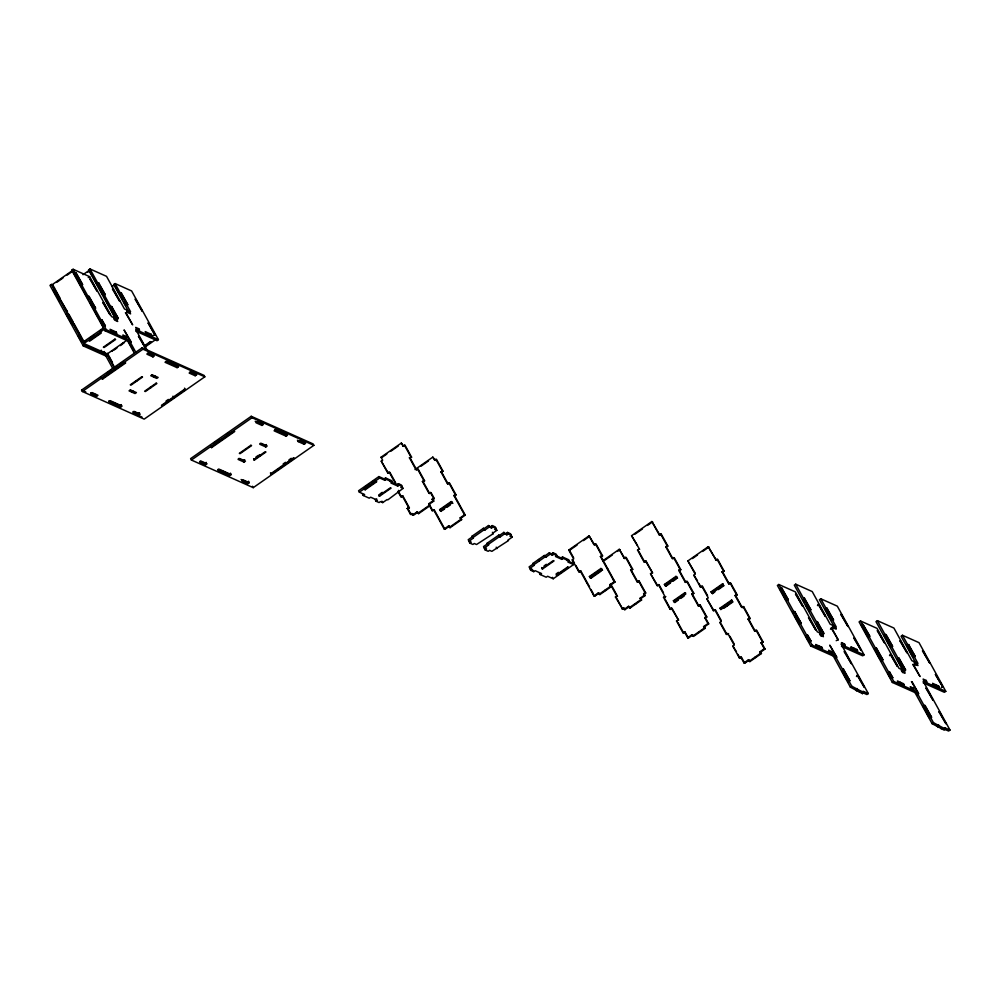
<?xml version="1.0" encoding="UTF-8"?>
<svg xmlns="http://www.w3.org/2000/svg" width="1000" height="1000" viewBox="0 0 1000 1000"><rect width="100%" height="100%" fill="white"/><g stroke="black" fill="none" stroke-linecap="round" stroke-linejoin="round"><path stroke-width="1.5" d="M60.237 298.525L52.838 285.062L51.388 284.413L50 285.387L83.275 345.913L105.9 356.012L112.587 368.175M134.3 353.025L127.613 340.863L104.987 330.75L71.712 270.225L73.1 269.262L89.625 276.65L111.587 316.6L117.688 319.325L90 268.962L88.612 269.938L115.55 318.925M56.65 282.4L63 277.975M66.812 275.312L71.888 271.762M82.987 274.688L89.338 270.25L88.612 269.938M87.525 272.35L90.062 270.575M88.238 277.613L89.625 276.65M128.438 311.325L113.713 284.525L115.1 283.562L131.625 290.95L158.4 339.65L157.012 340.613L135.8 331.15M111.9 286.625L114.438 284.85L113.713 284.525M66.062 313.625L71.85 324.125L73.225 323.162M103.425 327.912L83.1 342.1L86.013 340.9M89.362 338.562L93.987 335.337M99.763 331.3L103.05 329.012M83.275 345.913L84.663 344.938L107.287 355.05L114.712 368.562M104.987 330.75L106.375 329.787L129 339.888L135.688 352.062M108.138 331.1L104.2 329.338L83.875 343.525L107.225 353.95L127.55 339.762M113.5 350.412L116.962 347.987M120.425 345.575L122.737 343.963M105.9 356.012L107.287 355.05M127.613 340.863L129 339.888M130.562 341.75L124.062 329.938L131.287 342.075L129.175 342.725L128.1 340.75M153.162 335.6L155.275 334.95L148.05 322.812L154.55 334.625M81.575 390.087L142.2 347.762L204.037 375.387L204.812 376.812L144.188 419.125L82.35 391.5L81.575 390.087L85.787 391.962M106.862 373.288L111.487 370.062M113.787 368.45L117.263 366.037M119.562 364.425L123.025 362.013M144.8 347.175L156.237 339.2L157.012 340.613M82.35 391.5L142.975 349.188L204.812 376.812M102.6 379.062L125.688 362.938L124.963 362.625L101.875 378.738L102.6 379.062L101.088 377.325M147.363 353.312L152.188 355.462L153.575 354.5M96.613 396.225L98 395.25L91.962 392.562L90.588 393.525L96.613 396.225L95.838 394.8L91.013 392.65M152.963 356.887L154.35 355.913L148.325 353.225L146.938 354.188L152.963 356.887L152.188 355.462M132.037 392.212L133.425 391.25M153.75 377.062L155.137 376.1M109.113 400.737L119.963 405.588L121.35 404.613M165.6 361.45L176.325 366.25L177.712 365.275L178.487 366.7L177.1 367.663L165.037 362.275L166.425 361.312L178.487 366.7M120.75 407L122.137 406.037L110.062 400.65L108.688 401.613L120.75 407L119.963 405.588M133.238 411.512L138.075 413.663L139.45 412.7M189.6 372.175L194.425 374.338L195.812 373.363L196.588 374.787L195.2 375.75L189.163 373.05L190.55 372.088L196.588 374.787M138.85 415.087L140.238 414.125L134.2 411.425L132.812 412.388L138.85 415.087L138.075 413.663M166.038 401.05L168.35 399.438M185.3 389.575L162.2 405.688L161.475 405.363L184.575 389.25L185.3 389.575L184.525 388.15M251.238 416.3L190.613 458.625L191.4 460.037L253.238 487.663L313.863 445.337L313.087 443.925L251.238 416.3L252.025 417.725L313.863 445.337M213.6 443.438L217.062 441.025M226.3 434.575L228.612 432.962M216.938 441.938L219.375 440.238M191.4 460.037L252.025 417.725M211.637 447.6L234.737 431.475L234.013 431.15L210.912 447.275L211.637 447.6L210.863 446.188M200.05 461.188L204.887 463.338L206.262 462.375M205.662 464.762L207.05 463.787L201.012 461.1L199.625 462.062L205.662 464.762L204.887 463.338M262.013 425.425L263.4 424.45L257.362 421.763L255.987 422.725L262.013 425.425L261.238 424L255.2 421.312M238.5 458.525L243.325 460.688L244.7 459.712M260.2 443.375L265.025 445.525L266.413 444.562M244.1 462.1L245.487 461.138L239.45 458.438L238.062 459.4L244.1 462.1L243.325 460.688M265.812 446.95L267.2 445.975L261.163 443.288L259.775 444.25L265.812 446.95L265.025 445.525M274.637 429.988L285.363 434.787L286.75 433.812M231.175 474.575L219.112 469.188L217.725 470.15L229.8 475.538L231.175 474.575L230.4 473.15M255.925 457.062L258.238 455.45M286.15 436.2L287.538 435.238L275.462 429.85L274.088 430.812L286.15 436.2L285.363 434.787M254.4 460.087L265.95 452.025L265.225 451.712L253.675 459.762L254.4 460.087L253.625 458.675M298.212 441.587L299.6 440.625L305.637 443.325L304.25 444.288L298.212 441.587L297.438 440.175M249.275 482.65L243.25 479.963L241.863 480.925L247.9 483.625L249.275 482.65L248.5 481.238M283.175 463.938L285.487 462.325M288.95 459.913L291.262 458.3M271.25 474.225L294.35 458.1L293.625 457.788L270.525 473.9L271.25 474.225L270.475 472.812M395.65 482.863L389.875 472.35L387.762 473L381.262 461.175L382.65 460.213L381.025 457.25L401.35 443.062L403.7 446.35L405.087 445.375L411.587 457.2L409.475 457.837L411.587 457.2M386.838 454.025L381.75 457.575L381.025 457.25M390.637 451.375L398.263 446.05M401.35 443.062L402.975 446.025L405.087 445.375M376.662 498.825L375.275 499.787L376.05 501.213L379.075 502.562L380.462 501.587L382.725 502.6L387.113 499.538L387.837 499.862L403.05 488.413L400.788 487.4L402.163 486.438L399.15 485.087L397.762 486.062L390.975 483.025L392.362 482.062L386.325 479.363L384.95 480.325L384.162 478.913L378.913 476.562L358.587 490.75L359.375 492.175L364.625 494.513L363.237 495.487L362.45 494.062M364.862 487.212L369.475 483.988M371.788 482.375L375.25 479.95M359.375 492.175L379.7 477.987L384.95 480.325M387.762 473L389.15 472.025L395.65 483.85M365.213 489.762L376.75 481.7L376.025 481.375L364.487 489.438L365.213 489.762L364.425 488.338M384.162 478.913L385.55 477.95L391.587 480.637L392.362 482.062M390.2 481.613L391.587 480.637M379.938 493.95L382.25 492.337M415.025 469.538L432.812 457.125L435.163 460.4L432.812 457.125M424.588 480.838L422.475 481.488L424.588 480.838L418.088 469.025L415.975 469.663L409.475 457.837M420.838 466.312L428.462 460.988M379.562 496.175L391.112 488.113L390.387 487.788L378.837 495.85L379.562 496.175L378.787 494.75M391.55 482.212L396.987 484.637L398.375 483.675L401.388 485.025L402.163 486.438M434.438 460.075L436.55 459.438L443.05 471.25L440.938 471.9L443.05 471.25M376.05 501.213L377.438 500.25L370.65 497.212L369.263 498.175L363.237 495.487M397.875 491.388L400.763 496.637L402.875 496L409.375 507.812L407.262 508.462L409.375 507.812M400.763 496.637L402.875 496M422.475 481.488L428.975 493.312L431.075 492.663L434.325 498.575L432.225 499.212L434.325 498.575M428.975 493.312L431.075 492.663M440.938 471.9L447.438 483.713L449.55 483.075L456.05 494.9L453.938 495.538L456.05 494.9M410.513 514.375L412.625 513.725L410.513 514.375L407.262 508.462M411.9 513.4L412.738 514.938L417.125 511.875L418.638 513.625L430.175 505.562L428.675 503.812L433.062 500.75L433.787 501.075L429.4 504.137M417.85 512.2L413.462 515.262L412.738 514.938M417.125 511.875L417.912 513.3L429.462 505.238L430.175 505.562M429.338 505.438L432.225 510.7L434.338 510.05L444.925 529.325L449.312 526.25L450.1 527.675L461.65 519.612L460.138 517.875L464.525 514.812L465.25 515.138L460.863 518.2M434.338 510.05L432.225 510.7M439.625 509.625L441.125 511.362L439.625 509.625L451.175 501.562L452.675 503.3L451.175 501.562M440.35 509.938L451.9 501.887M440.4 511.037L451.95 502.975M442.287 510.55L444.588 508.938M446.9 507.325L450.363 504.913M433.612 509.725L444.2 529L448.587 525.938L449.312 526.25M448.587 525.938L449.375 527.35L460.925 519.288L461.65 519.612M473.387 538.075L472.6 536.663L468.212 539.725L469 541.138L473.387 538.075L471.887 536.337L483.425 528.275L484.938 530.013L489.325 526.95L491.587 527.962L492.975 527L495.988 528.337L494.6 529.312L496.863 530.325L492.475 533.387L493.2 533.713L476.538 544.513L474.275 543.5L472.887 544.462L469.875 543.112L469.1 541.7L470.475 540.737M484.15 528.6L488.537 525.538L491.587 527.962M472.663 537.75L484.212 529.688L484.938 530.013M490.8 526.55L492.188 525.575L495.213 526.925L495.988 528.337M469.875 543.112L471.262 542.15L469 541.138M487.212 543.175L487.925 543.5L483.537 546.562L484.325 547.987L488.713 544.925L487.212 543.175L498.75 535.125L500.262 536.862L504.65 533.8L506.912 534.812L508.3 533.837L511.312 535.188L509.925 536.15L512.188 537.163L507.8 540.225L508.525 540.55L491.863 551.35L489.6 550.337L488.212 551.312L485.2 549.963L484.425 548.55L485.8 547.575M499.475 535.438L503.862 532.375L506.912 534.812M487.987 544.6L499.538 536.538L500.262 536.862M506.125 533.387L507.512 532.425L510.525 533.775L511.312 535.188M485.2 549.963L486.587 549L484.325 547.987M532.762 563.525L533.488 563.85L529.1 566.912L529.875 568.337L534.263 565.262L532.762 563.525L544.3 555.462L545.812 557.212L550.2 554.15L552.463 555.15L553.85 554.188L556.862 555.538L555.475 556.5L561.9 559.375L563.288 558.4L569.325 561.1L567.938 562.062L573.55 564.575L553.225 578.763L547.612 576.25L546.225 577.225L540.188 574.525L539.412 573.112M545.025 555.788L549.412 552.725L552.463 555.15M533.538 564.95L545.087 556.888L545.812 557.212M551.675 553.737L553.062 552.775L556.087 554.113L556.862 555.538M531.987 569.788L529.975 568.888L530.75 570.312L532.137 569.338L529.875 568.337M530.75 570.312L533.763 571.663L535.15 570.688L541.575 573.562L540.188 574.525M544.062 565.925L546.362 564.312M589.525 586.8L580.862 571.038L578.75 571.688L572.25 559.862L573.638 558.9L568.763 550.025L589.087 535.837L594.688 545.037M542.525 568.962L554.075 560.9L553.35 560.575L541.8 568.638L542.525 568.962L541.75 567.537M568.763 550.025L569.487 550.35L577.112 545.037M583.462 540.6L588.55 537.05M555.988 555.662L561.125 557.95L562.513 556.987L568.538 559.688L569.325 561.1M567.15 560.65L568.538 559.688M602.575 555.887L600.462 556.525L602.575 555.887L596.075 544.062L593.962 544.712L589.087 535.837M556.112 573.95L558.413 572.337M578.75 571.688L580.862 571.038M639.637 549.4L631.562 535.712L651.888 521.525L659.963 535.212L661.338 534.25L667.837 546.062L665.738 546.712L667.837 546.062M634.825 534.263L642.45 528.95M647.537 525.4L652.613 521.85M602.75 560.85L619.263 549.312L624.85 558.513L626.237 557.537L632.737 569.362L630.625 570L632.737 569.362M604.738 560.275L612.362 554.963M617.438 551.413L619.987 549.637M601.3 571.013L590.9 578.263L589.4 576.525L600.95 568.462L602.45 570.2L600.95 568.462M589.4 576.525L590.125 576.838L601.675 568.787M590.188 577.938L601.725 569.875M619.263 549.312L624.138 558.188L626.237 557.537M644.025 561.862L645.413 560.9L652.625 573.038L646.137 561.225L644.025 561.862L637.525 550.037L638.913 549.075M651.888 521.525L659.237 534.888L661.338 534.25M580.138 570.712L593.987 595.9L598.375 592.837L599.875 594.575L611.425 586.512L609.913 584.775L614.312 581.712L615.025 582.038L610.638 585.1M593.987 595.9L594.712 596.225L599.1 593.162M598.375 592.837L599.15 594.25L610.7 586.188L611.425 586.512M640.812 598.575L645.2 595.513L644.475 595.188L640.088 598.25L641.587 599.987L630.037 608.05L629.263 606.638L624.875 609.7L624.025 608.162L622.638 609.125L615.425 596.975L617.525 596.337L611.75 585.825M630.625 570L637.125 581.825L639.237 581.188L645.738 593L643.625 593.65L645.738 593M637.125 581.825L639.237 581.188M663.462 592.737L659.125 584.862L657.025 585.513L650.525 573.688L651.912 572.712M680.837 569.712L678.725 570.35L680.837 569.712L674.338 557.888L672.225 558.525L665.738 546.712M707.537 595.588L702.487 586.388L700.375 587.038L693.875 575.212L695.263 574.25L687.913 560.887L708.238 546.7L716.312 560.388L708.238 546.7M692.45 558.55L697.537 555M702.613 551.462L708.962 547.025M621.912 608.8L624.025 608.162M657.025 585.513L659.125 584.862M623.3 607.837L624.15 609.375L628.538 606.312L629.263 606.638M628.538 606.312L629.312 607.725L640.863 599.663L641.587 599.987M670.537 582.95L665.925 586.175L664.412 584.438L675.962 576.375L677.475 578.112L675.962 576.375M664.412 584.438L665.138 584.75L676.688 576.7M665.2 585.85L676.75 577.788M672.85 581.337L676.312 578.913M715.588 560.062L717.7 559.412L724.188 571.237L722.087 571.875L724.188 571.237M663.512 597.325L665.625 596.688L663.512 597.325L670.013 609.15L672.125 608.5L678.625 620.325L671.4 608.188L670.013 609.15M678.725 570.35L685.225 582.175L687.337 581.525L693.838 593.35L691.725 594L693.838 593.35M685.225 582.175L687.337 581.525M673.388 600.75L684.938 592.688L685.662 593.013L674.112 601.062L673.388 600.75L674.887 602.487L678.35 600.062M674.163 602.163L685.713 594.1L684.938 592.688M680.662 598.462L684.125 596.038M700.375 587.038L702.487 586.388M711.025 591.875L722.575 583.812L723.288 584.138L711.75 592.188L711.025 591.875L712.525 593.612L714.837 592M711.8 593.288L723.35 585.225L722.575 583.812M718.3 589.587L724.075 585.55M721.263 620.538L715.475 610.037L713.375 610.675L706.875 598.85L708.263 597.888L701.762 586.062M722.087 571.875L728.587 583.7L730.688 583.062L737.188 594.875L735.075 595.525L737.188 594.875M683.012 632.788L684.4 631.825L687.65 637.737L692.038 634.675L692.763 635L688.375 638.062L685.125 632.15L683.012 632.788L676.513 620.975L677.9 620M691.725 594L698.225 605.812L700.337 605.175L706.838 616.987L704.725 617.638L706.838 616.987M698.225 605.812L700.337 605.175M713.375 610.675L715.475 610.037M719.987 608.188L731.538 600.125L732.262 600.45L720.713 608.513L719.987 608.188L720.775 609.6L732.312 601.538L731.538 600.125M723.8 608.312L733.037 601.862M703.587 626.613L707.975 623.55L708.7 623.875L704.312 626.938L703.587 626.613L705.088 628.35L693.538 636.413L692.038 634.675M692.812 636.087L704.362 628.025M726.375 634.325L728.475 633.675L726.375 634.325L719.875 622.5L721.25 621.525L714.762 609.712M750.188 618.525L748.075 619.163L750.188 618.525L743.688 606.7L741.575 607.35L735.075 595.525M743.688 606.7L742.3 607.663L735.8 595.85M821.237 634.138L794.3 585.138L795.688 584.175L823.375 634.538L817.288 631.812L795.312 591.862L778.787 584.475L777.4 585.438L810.675 645.962L833.3 656.075L850.387 687.163L862.45 693.625L863.838 692.65L863.062 691.237L868.312 693.575L866.925 694.55L862.987 692.788M760.662 652.1L765.05 649.038L764.325 648.725L759.938 651.787L761.438 653.525L749.887 661.587L749.112 660.163L744.725 663.225L741.475 657.312L739.362 657.962L732.862 646.137L734.25 645.175L727.75 633.35M748.075 619.163L754.575 630.988L756.688 630.337L763.188 642.163L761.075 642.812L763.188 642.163M841.5 646.35L862.712 655.825L864.087 654.862L837.312 606.163L820.788 598.775L819.4 599.738L834.137 626.538M739.362 657.962L741.475 657.312M817.463 605.562L818.838 604.6L825.337 616.413L818.125 604.275L818.838 604.6M740.75 657L744 662.9L748.388 659.837L749.112 660.163M748.388 659.837L749.175 661.263L760.713 653.2L761.438 653.525M806.462 636.325L807.85 635.363L811.1 641.275L807.125 635.037L807.85 635.363M810.375 640.95L808.988 641.912L809.712 642.237M830.45 629.2L831.838 628.237L838.337 640.062L831.112 627.913L831.838 628.237M833.988 626.962L832.6 627.938L834.112 628.612L835.5 627.638L836.275 629.062L833.263 627.712L832.475 626.287L835.5 627.638M821.237 636.237L822.613 635.262L823.4 636.688L820.387 635.337L819.6 633.925L822.613 635.262M810.675 645.962L812.062 645L834.688 655.1L851.775 686.2L863.838 692.65M818.763 645.85L817.375 646.825L820.4 648.162L821.787 647.2L822.562 648.625L816.525 645.925L815.75 644.5L821.787 647.2M902.938 670.625L876 621.638L877.387 620.662L905.062 671.025L898.975 668.3L877.013 628.35L860.475 620.962L859.087 621.925L892.362 682.45L914.987 692.562L932.087 723.65L944.15 730.113L945.525 729.137L944.75 727.725L950 730.062L948.612 731.038L944.675 729.275M836.225 640.7L837.613 639.738M831.587 651.575L828.575 650.238L829.35 651.65L832.362 653L831.587 651.575L830.2 652.55L828.188 651.65M844.463 643.95L841.45 642.6L842.225 644.025L845.238 645.375L844.463 643.95L843.075 644.925L841.062 644.025M833.3 656.075L834.688 655.1M836.25 656.963L829.75 645.138L836.975 657.288L834.862 657.938L835.588 658.25L834.15 655.625M869.325 636.062L862.825 624.237L870.05 636.388L867.938 637.025L868.662 637.35L867.225 634.725M852.525 649.137L853.9 648.175M853.3 650.562L854.688 649.587M856.925 649.513L850.888 646.825L851.675 648.238L857.7 650.938L856.925 649.513L855.537 650.487L850.512 648.238M875.163 649.175L876.55 648.213L883.05 660.025L875.825 647.887L876.55 648.213M923.188 682.85L944.4 692.312L945.788 691.35L919.013 642.65L902.475 635.262L901.087 636.225L915.825 663.025M856.45 676.488L857.837 675.525L864.338 687.35L857.113 675.2L857.837 675.525M889.525 655.588L890.913 654.625L897.4 666.438L890.188 654.3L890.913 654.625M850.387 687.163L851.775 686.2M855.638 689.513L857.025 688.538M856.425 690.925L857.8 689.963M859.438 692.275L860.825 691.3M888.162 672.812L889.55 671.85L892.8 677.763L890.688 678.4L888.088 673.675M914.287 664.425L915.675 663.45M902.925 672.725L904.312 671.75L905.088 673.175L902.075 671.825L901.287 670.413L904.312 671.75M915.8 665.1L917.188 664.125L917.962 665.55L914.95 664.2L914.175 662.788L917.188 664.125M892.362 682.45L893.75 681.488L916.375 691.587L933.462 722.688L945.525 729.137M900.462 682.337L899.075 683.312L897.062 682.412M903.475 683.688L897.438 681L898.225 682.412L904.25 685.113L903.475 683.688L902.087 684.663L900.075 683.763M911.888 689.038L913.275 688.075L914.062 689.488L911.038 688.138L910.263 686.725L913.275 688.075M924.775 681.413L926.15 680.438L926.938 681.862L923.913 680.512L923.138 679.1L926.15 680.438M914.987 692.562L916.375 691.587M934.212 685.625L935.6 684.663M938.612 686.012L932.575 683.312L933.363 684.737L939.4 687.425L938.612 686.012L937.225 686.975L932.2 684.725M941.275 687.625L942.65 686.65L935.438 674.513L942.65 686.65M932.087 723.65L933.462 722.688M937.337 726L938.713 725.025M938.112 727.412L939.5 726.45M941.125 728.763L942.513 727.8M90 268.962L106.538 276.35L124.475 308.975L130.562 311.7L115.1 283.562M795.688 584.175L812.225 591.562L830.163 624.188L836.25 626.912L820.788 598.775M877.387 620.662L893.913 628.05L911.85 660.675L917.95 663.4L902.475 635.262M71.712 270.225L72.438 270.55L52.112 284.738L83.825 342.425M659.237 534.888L659.963 535.212M780.475 589.038L779.75 588.713L786.25 600.538M825.725 609.25L825 608.925L828.25 614.837M884.788 635.638L884.062 635.312L890.562 647.138M907.412 645.738L906.688 645.425L909.287 650.15M808.875 610.65L809.6 610.975M631.562 535.712L637.425 545.388M687.913 560.887L695.25 573.237M728.587 583.7L729.3 584.025L722.812 572.2M792.75 612.362L793.475 612.688M897.788 659.275L897.062 658.962L902.837 669.463M53.738 287.7L54.462 288.012M637.525 550.037L638.25 550.363M693.875 575.212L697.487 580.788M402.975 446.025L403.7 446.35M880.938 660.675L881.663 661M158.4 339.65L135.775 329.55L146.962 349.888M864.087 654.862L841.462 644.75L868.312 693.575M945.788 691.35L923.162 681.25L950 730.062M60.237 299.513L67.45 311.663L66.737 311.337M645.413 560.9L646.137 561.225M59.575 300.812L53.075 289.975M889.55 671.85L888.825 671.525L892.8 677.763M624.138 558.188L624.85 558.513M726.538 605.575L727.262 605.9M827.962 652.613L830.975 653.962M650.525 573.688L657.738 585.825M706.875 598.85L713.375 609.688M447.438 483.713L448.162 484.038L441.662 472.225M917.288 694.75L914.938 691.462M123.162 342.825L123.888 343.15M381.262 461.175L388.488 473.325M71.85 324.125L72.575 324.45M754.575 630.988L755.3 631.312L748.8 619.487M923.787 706.562L923.062 706.237L929.562 718.062M606.962 568.35L607.688 568.675M79.725 334.975L80.45 335.3M111.613 350.887L112.338 351.213M719.875 622.5L720.6 622.825M847.862 681.575L848.587 681.9M82.975 340.887L83.7 341.213L73.95 323.488M572.25 559.862L574.425 562.812M301.238 440.288L304.85 441.9M613.462 580.175L614.188 580.5M298.637 440.712L303.463 442.863L304.25 444.288M568.562 561.275L572.762 563.15L573.55 564.575M108.85 356.912L109.575 357.238M671.4 608.188L672.125 608.5M676.513 620.975L677.237 621.3M732.862 646.137L736.475 651.712M136.037 380.788L136.762 381.112M150.4 387.2L151.125 387.525M604.925 590.225L605.65 590.55M635.087 603.7L635.812 604.025M698.587 632.062L699.312 632.388M754.938 657.225L755.662 657.55M586.638 582.537L587.362 582.863M615.425 596.975L616.15 597.3M471.887 536.337L472.6 536.663M684.4 631.825L685.125 632.15M417.912 513.3L418.638 513.625M449.375 527.35L450.1 527.675M599.15 594.25L599.875 594.575M629.312 607.725L630.037 608.05M749.175 661.263L749.887 661.587M593.138 594.362L594.712 596.225M444.2 529L444.925 529.325M624.15 609.375L624.875 609.7M687.65 637.737L688.375 638.062M744 662.9L744.725 663.225M137.787 415.2L142.012 417.075M218.15 469.275L229.013 474.125L229.8 475.538M241.088 479.513L247.113 482.2L247.9 483.625M909.938 651.325L913.188 657.237M860.475 620.962L893.75 681.488M888.812 674L890.763 677.55M861.438 625.212L867.212 635.712M874.438 648.85L880.212 659.362M828.9 616.025L831.5 620.75M861.675 692.2L862.45 693.625M803.1 600.138L804.538 602.762M805.987 605.388L808.15 609.338M816.087 623.775L820.425 631.663M842.087 671.062L847.15 680.263M778.787 584.475L812.062 645M794.912 616.3L799.25 624.188M805.75 636L808.35 640.738M716.975 559.087L723.475 570.913M729.963 582.737L736.462 594.55M742.962 606.375L749.463 618.2M755.962 630.025L762.463 641.838M761.8 643.138L765.05 649.038M761.075 642.812L764.325 648.725M759.938 651.787L760.713 653.2M711.75 592.188L712.525 593.612M729.925 636.3L734.25 644.188M698.925 583.413L701.1 587.362M721.312 624.138L727.087 634.637M737.925 654.35L740.088 658.288M660.612 533.925L667.113 545.737M673.612 557.562L680.113 569.388M686.612 581.2L693.112 593.025M699.613 604.85L706.112 616.675M666.45 547.038L672.95 558.85M679.45 570.675L685.95 582.5M692.45 594.312L698.95 606.138M705.45 617.962L708.7 623.875M704.725 617.638L707.975 623.55M704.312 626.938L705.088 628.35M665.138 584.75L665.925 586.175M674.112 601.062L674.887 602.487M658.4 584.538L664.9 596.362M638.975 551.675L644.75 562.188M664.963 598.962L670.738 609.475M677.962 622.612L683.737 633.112M625.513 557.212L632.013 569.038M638.513 580.862L645.013 592.675M631.35 570.325L637.85 582.15M644.35 593.975L645.2 595.513M643.625 593.65L644.475 595.188M640.088 598.25L640.863 599.663M595.35 543.737L601.85 555.562M601.188 556.85L615.025 582.038M600.462 556.525L614.312 581.712M610.312 584.188L616.8 596.013M609.913 584.775L610.7 586.188M616.862 598.612L622.638 609.125M590.125 576.838L590.9 578.263M569.487 550.35L573.675 557.95M590.975 589.425L593.138 593.375M575.862 565.438L579.475 572.013M562.513 556.987L563.288 558.4M561.125 557.95L561.9 559.375M553.062 552.775L553.85 554.188M549.412 552.725L550.2 554.15M544.3 555.462L545.087 556.888M552.438 577.337L553.225 578.763M538.538 559.5L539.312 560.913M532.987 570.237L533.763 571.663M511.413 535.75L512.188 537.163M507.512 532.425L508.3 533.837M503.862 532.375L504.65 533.8M496.087 528.9L496.863 530.325M498.75 535.125L499.538 536.538M492.188 525.575L492.975 527M488.537 525.538L489.325 526.95M492.425 532.288L493.2 533.713M496.2 547.2L496.975 548.612M483.425 528.275L484.212 529.688M435.825 459.113L442.325 470.925M448.825 482.75L455.325 494.575M454.663 495.863L465.25 515.138M453.938 495.538L464.525 514.812M460.138 517.875L460.925 519.288M404.363 445.05L410.863 456.875M417.362 468.7L423.862 480.513M430.35 492.337L433.6 498.25M410.2 458.162L416.7 469.988M423.2 481.812L429.7 493.625M432.95 499.538L433.787 501.075M432.225 499.212L433.062 500.75M430.062 505.763L432.225 509.7M428.675 503.812L429.462 505.238M402.262 487L403.05 488.413M398.375 483.675L399.15 485.087M396.987 484.637L397.762 486.062M402.15 495.675L408.65 507.5M398.6 490.387L399.375 491.8M399.325 493.025L401.488 496.962M407.987 508.787L411.238 514.7M385.55 477.95L386.325 479.363M378.913 476.562L379.7 477.987M381.938 501.188L382.725 502.6M259.387 454.637L260.175 456.062M194.425 374.338L195.2 375.75M252.463 486.25L253.238 487.663M176.325 366.25L177.1 367.663M222.987 471.425L223.762 472.85M115.125 286.125L119.312 293.725M119.963 294.9L122.562 299.625M123.863 302L125.812 305.538M172.975 396.213L173.75 397.625M148.45 352.6L149.938 355.312M142.2 347.762L142.975 349.188M90.075 271.588L103.188 295.438M103.9 296.75L115.463 317.762M129.9 344.038L133.512 350.6M73.1 269.262L106.375 329.787M72.975 271.537L86.337 295.837M87.05 297.15L88.5 299.775M89.95 302.4L99.338 319.475M100.05 320.788L103.3 326.7M107.413 353.288L112.463 362.488M107.225 353.95L114.625 367.413M104.188 351.525L104.963 352.938M101.175 350.175L101.95 351.6M68.9 314.288L73.238 322.175M51.388 284.413L84.663 344.938M78.35 335.95L81.587 341.863M113.938 402.887L114.712 404.312M100.538 332.725L88.987 340.788L89.712 341.112L101.263 333.05L100.538 332.725M114.9 339.137L103.35 347.2L104.075 347.525L115.625 339.462L114.9 339.137M150.4 341.613L144.625 345.65L145.35 345.975L151.125 341.938L150.4 341.613M141.812 376.75L130.275 384.812L130.988 385.138L142.537 377.075L141.812 376.75M130.4 389.9L129.025 390.863L135.05 393.562L136.438 392.6L130.4 389.9M152.113 374.75L150.725 375.712L156.762 378.413L158.15 377.438L152.113 374.75M156.175 383.175L144.625 391.225L145.35 391.55L156.9 383.488L156.175 383.175M250.863 445.288L239.312 453.35L240.037 453.675L251.588 445.613L250.863 445.288M567.712 566.987L556.163 575.05L556.888 575.375L568.438 567.312L567.712 566.987M76.162 272.863L75.45 272.538L82.662 284.688L76.162 272.863M90.525 279.275L89.8 278.95L97.025 291.1L90.525 279.275M98.787 282.975L98.075 282.65L105.288 294.788L98.787 282.975M113.15 289.387L112.425 289.062L119.65 301.2L113.15 289.387M121.412 293.075L120.7 292.75L127.912 304.9L121.412 293.075M135.775 299.488L135.05 299.163L142.275 311.312L135.775 299.488M781.862 588.075L781.137 587.75L788.363 599.9L781.862 588.075M796.213 594.487L795.5 594.163L802.712 606.312L796.213 594.487M804.488 598.175L803.763 597.863L810.987 610L804.488 598.175M827.113 608.288L826.388 607.962L833.612 620.112L827.113 608.288M841.462 614.7L840.75 614.375L847.962 626.525L841.462 614.7M877.913 630.975L877.188 630.65L884.412 642.8L877.913 630.975M886.175 634.675L885.45 634.35L892.675 646.488L886.175 634.675M900.537 641.087L899.812 640.763L907.038 652.9L900.537 641.087M908.8 644.775L908.075 644.45L915.3 656.6L908.8 644.775M923.162 651.188L922.438 650.863L929.663 663.012L923.162 651.188M129.8 312.425L126.788 311.087L127.562 312.5L130.588 313.85L129.8 312.425M89.162 296.512L88.438 296.188L95.662 308.325L89.162 296.512M103.525 302.925L102.8 302.6L110.025 314.738L103.525 302.925M111.788 306.613L111.062 306.288L118.287 318.438L111.788 306.613M126.15 313.025L125.425 312.7L132.65 324.85L126.15 313.025M794.862 611.712L794.137 611.4L801.35 623.538L794.862 611.712M809.212 618.138L808.487 617.812L815.713 629.95L809.212 618.138M817.487 621.825L816.762 621.5L823.975 633.65L817.487 621.825M854.463 638.337L853.737 638.025L860.962 650.163L854.463 638.337M899.175 658.312L898.45 657.987L905.675 670.138L899.175 658.312M913.538 664.725L912.812 664.4L920.025 676.55L913.538 664.725M138.775 328.738L135.762 327.4L136.537 328.812L139.55 330.163L138.775 328.738M151.237 334.312L145.2 331.613L145.975 333.038L152.012 335.725L151.237 334.312M116.925 320.05L113.912 318.712L114.688 320.125L117.713 321.475L116.925 320.05M102.163 320.15L101.438 319.825L105.412 326.062L102.163 320.15M139.15 336.675L138.425 336.35L145.65 348.488L139.15 336.675M844.837 651.875L844.112 651.562L851.338 663.7L844.837 651.875M912.175 681.95L911.45 681.637L918.675 693.775L912.175 681.95M926.525 688.375L925.8 688.05L933.025 700.188L926.525 688.375M116.088 331.987L110.062 329.3L110.838 330.712L116.875 333.413L116.088 331.987M125.9 336.375L122.875 335.025L123.663 336.438L126.675 337.788L125.9 336.375M843.475 669.112L842.75 668.787L849.975 680.925L843.475 669.112M925.163 705.6L924.45 705.275L931.663 717.425L925.163 705.6M939.525 712.013L938.8 711.688L946.025 723.838L939.525 712.013"/></g></svg>
